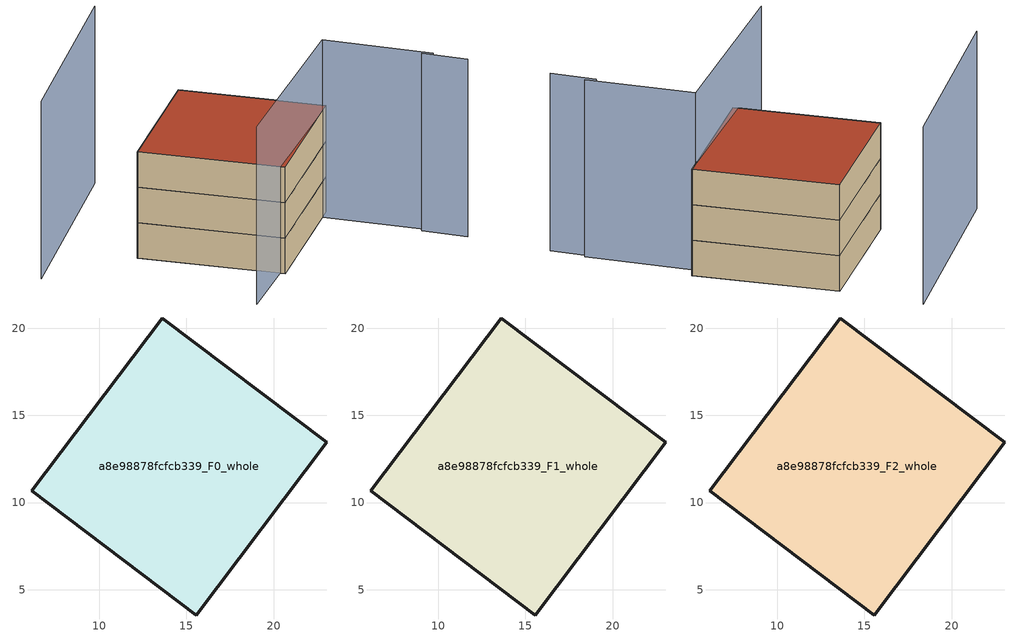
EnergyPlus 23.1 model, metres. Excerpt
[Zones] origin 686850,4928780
a8e98878fcfcb339_F0_whole
 floor ground (EU_floor_Construction): 15.57,3.55 23.05,13.46 13.6,20.59 6.12,10.68 z0
 wall outside (EU_wall_Construction): 13.6,20.59 23.05,13.46 15.57,3.55 6.12,10.68 13.6,20.59 z0:3
a8e98878fcfcb339_F1_whole
 floor to a8e98878fcfcb339_F0_whole (EU_floor_Construction): 15.57,3.55 23.05,13.46 13.6,20.59 6.12,10.68 z3
 wall outside (EU_wall_Construction): 13.6,20.59 23.05,13.46 15.57,3.55 6.12,10.68 13.6,20.59 z3:6
a8e98878fcfcb339_F2_whole
 floor to a8e98878fcfcb339_F1_whole (EU_floor_Construction): 15.57,3.55 23.05,13.46 13.6,20.59 6.12,10.68 z6
 wall outside (EU_wall_Construction): 13.6,20.59 23.05,13.46 15.57,3.55 6.12,10.68 13.6,20.59 z6:9
 roof outside (EU_roof_Construction): 23.05,13.46 15.57,3.55 6.12,10.68 13.6,20.59 z9
shading: 11.35,-1 22.4,12.61 / 22.4,12.61 29.35,6.96 / 31.39,4.85 28.53,7.25 / 8.54,25.29 -2.27,9.83 z0:15
[Building]
EU S2 Campaign: North Axis=0; Terrain=City; Solar Distribution=FullExterior
[Site:Location]
Bologna: Latitude=44.5; Longitude=11.25; Time Zone=1; Elevation=37
[SizingPeriod:WeatherFileDays]
AnnualSizingPeriod: Begin Month=1; Begin Day of Month=1; End Month=12; End Day of Month=31; Day of Week for Start Day=Monday; Use Weather File Daylight Saving Period=No; Use Weather File Rain and Snow Indicators=No
[MATERIAL]
EU_InternalMass_Material: Roughness=MediumRough; Thickness=0.1; Conductivity=1; Density=1800; Specific Heat=900; Thermal Absorptance=0.9; Solar Absorptance=0.7; Visible Absorptance=0.7
[MATERIAL:NOMASS] Roughness=MediumRough; Thermal Absorptance=0.9; Solar Absorptance=0.7; Visible Absorptance=0.7
Name | Thermal Resistance
EU_wall_NoMass | 0.937881
EU_roof_NoMass | 0.548572
EU_floor_NoMass | 0.71348
[CONSTRUCTION]
EU_wall_Construction: EU_wall_NoMass
EU_roof_Construction: EU_roof_NoMass
EU_floor_Construction: EU_floor_NoMass
EU_InternalMass_Construction: EU_InternalMass_Material
[ZONE] Type=1; Multiplier=1; Ceiling Height=autocalculate; Floor Area=autocalculate; Part of Total Floor Area=Yes
Name | Volume
a8e98878fcfcb339_F0_whole | 440.823
a8e98878fcfcb339_F1_whole; a8e98878fcfcb339_F2_whole | 440.824
[INTERNALMASS] Construction=EU_InternalMass_Construction; Surface Area=146.941
Name | Zone or ZoneList
a8e98878fcfcb339_F0_whole_EU_InternalMass | a8e98878fcfcb339_F0_whole
a8e98878fcfcb339_F1_whole_EU_InternalMass | a8e98878fcfcb339_F1_whole
a8e98878fcfcb339_F2_whole_EU_InternalMass | a8e98878fcfcb339_F2_whole
[OTHEREQUIPMENT] Fuel Type=Electricity; Design Level Calculation Method=Watts/Area; Power per Zone Floor Area=1; Fraction Latent=0; Fraction Radiant=0; Fraction Lost=0; Carbon Dioxide Generation Rate=0; EndUse Subcategory=EU_Step8_InternalGains
Name | Zone or ZoneList or Space or SpaceList | Schedule
EU_Step8_InternalGain_a8e98878fcfcb339_F0_whole_f000 | a8e98878fcfcb339_F0_whole | EU_Step8_GainSchedule_a8e98878fcfcb339_F0_whole_f000
EU_Step8_InternalGain_a8e98878fcfcb339_F1_whole_f000 | a8e98878fcfcb339_F1_whole | EU_Step8_GainSchedule_a8e98878fcfcb339_F1_whole_f000
EU_Step8_InternalGain_a8e98878fcfcb339_F2_whole_f000 | a8e98878fcfcb339_F2_whole | EU_Step8_GainSchedule_a8e98878fcfcb339_F2_whole_f000
[ZONEVENTILATION:DESIGNFLOWRATE] Schedule=EU_AlwaysOn; Design Flow Rate Calculation Method=AirChanges/Hour; Air Changes per Hour=0.687892; Ventilation Type=Natural; Fan Pressure Rise=0; Fan Total Efficiency=1; Constant Term Coefficient=1; Temperature Term Coefficient=0; Velocity Term Coefficient=0; Velocity Squared Term Coefficient=0; Minimum Indoor Temperature=-100; Maximum Indoor Temperature=100; Delta Temperature=-100; Minimum Outdoor Temperature=-100; Maximum Outdoor Temperature=100; Maximum Wind Speed=40
Name | Zone or ZoneList or Space or SpaceList
EU_ConstantAir_a8e98878fcfcb339_F0_whole | a8e98878fcfcb339_F0_whole
EU_ConstantAir_a8e98878fcfcb339_F1_whole | a8e98878fcfcb339_F1_whole
EU_ConstantAir_a8e98878fcfcb339_F2_whole | a8e98878fcfcb339_F2_whole
[HVACTEMPLATE:THERMOSTAT] Constant Heating Setpoint=20; Constant Cooling Setpoint=50
EU_HeatOnly_a8e98878fcfcb339_F0_whole; EU_HeatOnly_a8e98878fcfcb339_F1_whole; EU_HeatOnly_a8e98878fcfcb339_F2_whole
[HVACTEMPLATE:ZONE:IDEALLOADSAIRSYSTEM] System Availability Schedule=EU_AlwaysOn; Maximum Heating Supply Air Temperature=50; Minimum Cooling Supply Air Temperature=13; Maximum Heating Supply Air Humidity Ratio=0.0156; Minimum Cooling Supply Air Humidity Ratio=0.0077; Heating Limit=NoLimit; Cooling Limit=NoLimit; Heating Availability Schedule=EU_AlwaysOn; Cooling Availability Schedule=EU_CoolingOff; Dehumidification Control Type=ConstantSensibleHeatRatio; Cooling Sensible Heat Ratio=0.7; Dehumidification Setpoint=60; Humidification Control Type=None; Humidification Setpoint=30; Outdoor Air Method=None; Outdoor Air Flow Rate per Person=0.00944; Outdoor Air Flow Rate per Zone Floor Area=0; Outdoor Air Flow Rate per Zone=0; Demand Controlled Ventilation Type=None; Outdoor Air Economizer Type=NoEconomizer; Heat Recovery Type=None; Sensible Heat Recovery Effectiveness=0.7; Latent Heat Recovery Effectiveness=0.65
Name | Template Thermostat
a8e98878fcfcb339_F0_whole | EU_HeatOnly_a8e98878fcfcb339_F0_whole
a8e98878fcfcb339_F1_whole | EU_HeatOnly_a8e98878fcfcb339_F1_whole
a8e98878fcfcb339_F2_whole | EU_HeatOnly_a8e98878fcfcb339_F2_whole
[SIZING:ZONE] Zone Cooling Design Supply Air Temperature Input Method=SupplyAirTemperature; Zone Cooling Design Supply Air Temperature=13; Zone Heating Design Supply Air Temperature Input Method=SupplyAirTemperature; Zone Heating Design Supply Air Temperature=50; Zone Cooling Design Supply Air Humidity Ratio=0.008; Zone Heating Design Supply Air Humidity Ratio=0.008; Cooling Design Air Flow Method=DesignDay; Cooling Design Air Flow Rate=0; Cooling Minimum Air Flow per Zone Floor Area=0.000762; Cooling Minimum Air Flow=0; Cooling Minimum Air Flow Fraction=0.2; Heating Design Air Flow Method=DesignDay; Heating Design Air Flow Rate=0; Heating Maximum Air Flow per Zone Floor Area=0.002032; Heating Maximum Air Flow=0.141576; Heating Maximum Air Flow Fraction=0.3; Account for Dedicated Outdoor Air System=No; Dedicated Outdoor Air System Control Strategy=NeutralSupplyAir; Dedicated Outdoor Air Low Setpoint Temperature for Design=autosize; Dedicated Outdoor Air High Setpoint Temperature for Design=autosize; Zone Load Sizing Method=Sensible Load Only No Latent Load; Zone Latent Cooling Design Supply Air Humidity Ratio Input Method=HumidityRatioDifference; Zone Cooling Design Supply Air Humidity Ratio Difference=0.005; Zone Latent Heating Design Supply Air Humidity Ratio Input Method=HumidityRatioDifference; Zone Humidification Design Supply Air Humidity Ratio Difference=0.005
a8e98878fcfcb339_F0_whole; a8e98878fcfcb339_F1_whole; a8e98878fcfcb339_F2_whole
[SCHEDULE:CONSTANT]
Name | Hourly Value
EU_AlwaysOn | 1
EU_CoolingOff | 0
[SCHEDULE:FILE] Column Number=1; Rows to Skip at Top=0; Number of Hours of Data=8760; Column Separator=Comma; Interpolate to Timestep=No; Minutes per Item=60; Adjust Schedule for Daylight Savings=Yes
Name | File
EU_Step8_GainSchedule_a8e98878fcfcb339_F0_whole_f000 | ../../schedules/a8e98878fcfcb339/a8e98878fcfcb339_F0_whole_f000_gain.csv
EU_Step8_GainSchedule_a8e98878fcfcb339_F1_whole_f000 | ../../schedules/a8e98878fcfcb339/a8e98878fcfcb339_F1_whole_f000_gain.csv
EU_Step8_GainSchedule_a8e98878fcfcb339_F2_whole_f000 | ../../schedules/a8e98878fcfcb339/a8e98878fcfcb339_F2_whole_f000_gain.csv
